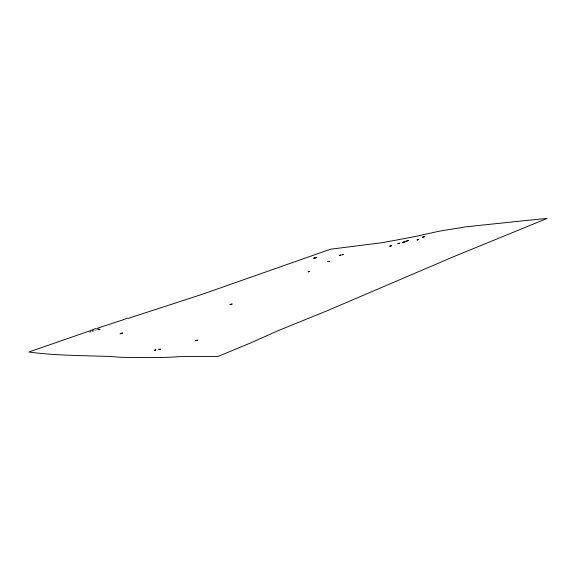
<?xml version="1.0" encoding="UTF-8"?>
<svg xmlns="http://www.w3.org/2000/svg" width="576" height="576" viewBox="0 0 576 576"><rect width="100%" height="100%" fill="white"/><g stroke="black" fill="none" stroke-linecap="round" stroke-linejoin="round"><path stroke-width="0.43" stroke-dasharray="2.88 2.16" d="M97.474 329.746L94.817 330.293L95.508 330.149"/><path stroke-width="0.86" d="M92.887 331.574L93.089 329.609L94.363 329.076M89.69 332.208L90.958 331.675M123.3 319.687L127.534 318.125M398.556 243.475L399.499 243.202L397.706 243.749L398.642 243.439M93.413 329.63L28.8 352.022C55.606 355.622 82.865 355.55 109.649 356.443L121.248 357.322L146.664 357.595L167.083 357.372L181.058 356.602L217.966 356.486L251.532 342.562L278.136 330.66L327.564 310.579L454.32 256.392L547.2 218.405L527.76 220.334A116.942 94.781 51.3 0 0 523.966 220.709L466.193 226.8L439.726 231.084L414.194 236.722L382.946 242.582L330.437 249.235L202.003 294.379L128.138 318.42M423.922 236.844L424.915 236.542L422.237 237.326L424.073 236.794M97.214 328.306L123.257 319.788M315.302 257.854L316.915 257.299L313.56 258.228L315.302 257.854L314.431 258.041M340.157 255.269L340.999 255.089L339.257 255.384L340.114 255.269M98.136 329.681L100.123 329.342L97.906 329.018M94.932 328.464L96.372 328.572M155.318 349.992L154.44 350.352L156.017 349.769L155.318 349.992M405.972 241.258L405.036 241.639L408.629 240.466L405.972 241.258M417.924 239.695L416.945 240.077L418.788 239.458L417.924 239.695M120.701 333.59L120.017 333.85L122.702 332.95L120.701 333.59M309.233 271.498L308.254 271.822L309.233 271.498M342.698 254.585L341.87 254.866L343.584 254.448L342.698 254.585M328.565 261.454L327.722 261.734L329.501 261.295L328.565 261.454M232.085 304.027L230.018 304.596L232.085 304.027M404.294 241.87L402.386 242.467L405.151 241.654L404.294 241.87M196.308 340.416L195.329 340.726L197.899 340.121L196.308 340.416M391.558 245.722L389.743 246.211L391.558 245.722M160.517 349.164L158.868 349.466L160.517 349.164"/></g></svg>
